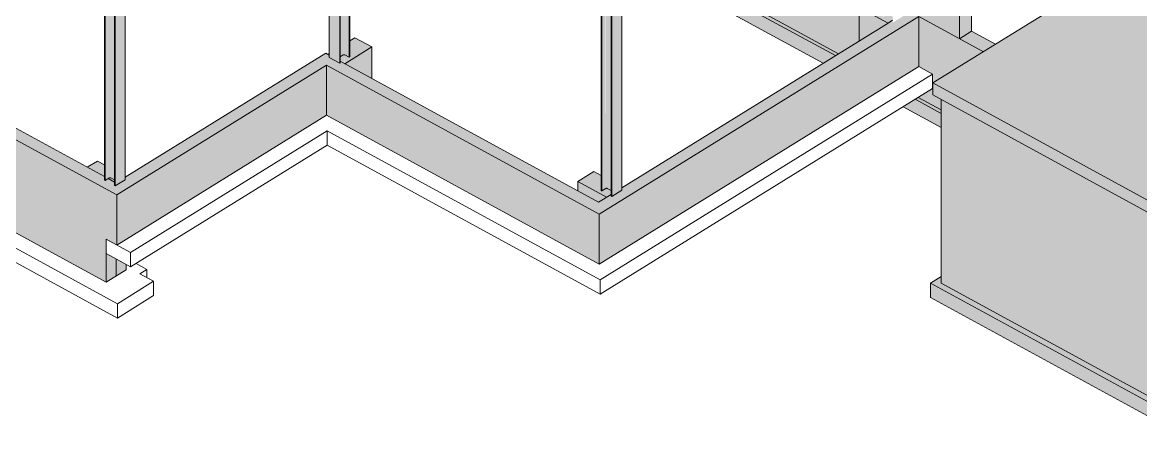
# Model space of a CAD drawing. Header units: inches. Extents: x -6914 to -1312, y -6607 to 4236.
# Drawn here: x -3058 to -2295, y 2719 to 3011 of the extents above; entities that cross this region are included whole.
import ezdxf

# ---------------------------------------------------------------- set-up
doc = ezdxf.new("R2010")
doc.units = ezdxf.units.IN
doc.header["$MEASUREMENT"] = 0
for name, color, linetype, lineweight in [('A-ROOF', 132, 'Continuous', 9), ('A-WALL', 113, 'Continuous', 9), ('S-COLS', 52, 'Continuous', 9), ('S-FNDN', 32, 'Continuous', 9)]:
    doc.layers.add(name, color=color, linetype=linetype, lineweight=lineweight)

msp = doc.modelspace()

# ---------------------------------------------------------------- hatches: boundary and pattern name
at = {"layer": 'A-ROOF'}
for color, points in [(7, [(-2252.86, 2869.75), (-1377.54, 3411.29), (-1679.05, 3575.82), (-2434.57, 3108.39), (-2316.93, 3044.2), (-2436.74, 2970.09), (-2302.02, 2896.58)]), (254, [(-2252.86, 2861.61), (-2252.86, 2869.75), (-2436.74, 2970.09), (-2436.74, 2961.95), (-2267.78, 2869.75)])]:
    msp.add_hatch(color=color, dxfattribs=at).paths.add_polyline_path(points, flags=0)
at = {"layer": 'A-WALL'}
for color, points in [(256, [(-2418.48, 3000.29), (-2418.48, 3078.42), (-2355.79, 3044.2), (-2355.79, 3020.16), (-2349.23, 3024.22), (-2349.23, 3034.12), (-2340.73, 3029.48), (-2323.92, 3039.88), (-2452.15, 3109.85), (-2452.15, 3018.66), (-2423.61, 3003.09)]), (256, [(-2418.48, 3000.29), (-2410.27, 3005.37), (-2410.27, 3073.94), (-2418.48, 3078.42), (-2418.48, 3009.85)]), (254, [(-2247.13, 2733.31), (-2247.13, 2865.16), (-2252.86, 2861.61), (-2431, 2958.82), (-2431, 2833.64), (-2247.7, 2733.62)])]:
    msp.add_hatch(color=color, dxfattribs=at).paths.add_polyline_path(points, flags=0)
at = {"layer": 'S-COLS'}
for points in [[(-2841.1, 2987.94), (-2839.02, 2989.28), (-2839.02, 3175.02), (-2844.15, 3171.85), (-2844.11, 3171.28), (-2841.1, 3169.64), (-2841.1, 2988.09)], [(-2839.02, 2989.23), (-2838.54, 2989.34), (-2838.22, 2989.3), (-2838.05, 2989.25), (-2838.05, 3081.4), (-2838.05, 3175.04), (-2838.54, 3175.13), (-2838.97, 3175.04), (-2839.02, 3175.02), (-2839.02, 2989.28)], [(-2835.03, 2987.6), (-2835.03, 3173.39), (-2838.05, 3174.96), (-2838.05, 2989.25), (-2837.92, 2989.18)], [(-2841.48, 2983.61), (-2841.48, 3169.4), (-2848.77, 3173.38), (-2848.77, 2987.59)], [(-2841.48, 2983.61), (-2841.1, 2983.85), (-2841.1, 3169.64), (-2841.48, 3169.4), (-2841.48, 2985.2)], [(-2835.03, 2987.6), (-2834.65, 2987.84), (-2834.65, 3173.63), (-2835.03, 3173.32), (-2835.03, 2990.42)], [(-3001.59, 2903.58), (-2998.75, 2905.34), (-2998.75, 3084.84), (-3001.59, 3083.09), (-3001.59, 2905.98)], [(-2998.75, 2905.34), (-2998.27, 2905.45), (-2997.93, 2905.4), (-2997.77, 2905.45), (-2997.82, 3085.41), (-2998.75, 3084.84), (-2998.75, 2905.45)], [(-2995.12, 2903.91), (-2995.12, 3081.37), (-2992.32, 3083.13), (-2992.41, 3083.74), (-2996.72, 3086.1), (-2997.77, 3085.45), (-2997.77, 2905.36)], [(-2994.72, 2899.84), (-2987.87, 2904.07), (-2987.87, 3085.39), (-2994.72, 3081.15), (-2994.72, 2901.9)], [(-2662.68, 2896.41), (-2659.85, 2898.16), (-2659.92, 3083.76), (-2662.68, 3082.05), (-2662.68, 2898.16)], [(-2659.85, 2898.16), (-2659.32, 2898.27), (-2659.03, 2898.23), (-2658.87, 2898.23), (-2658.87, 3083.82), (-2659.43, 3083.92), (-2659.7, 3083.86), (-2659.85, 3083.71), (-2659.85, 2898.27)], [(-2656.22, 2896.73), (-2656.22, 3078.53), (-2653.42, 3080.28), (-2653.5, 3080.89), (-2658.87, 3083.8), (-2658.87, 2898.18)], [(-3001.59, 2903.58), (-3001.59, 3083.09), (-3001.99, 3082.84), (-3001.99, 2903.81)], [(-2994.72, 2899.84), (-2994.72, 3081.15), (-2995.12, 3081.37), (-2995.12, 2900.06)], [(-2662.68, 2896.41), (-2662.68, 3082.05), (-2663.09, 3082.27), (-2663.09, 2896.63)], [(-2655.81, 2892.66), (-2655.81, 3078.3), (-2656.22, 3078.53), (-2656.22, 2892.88)], [(-2655.81, 2892.66), (-2648.97, 2896.89), (-2648.97, 3082.54), (-2655.81, 3078.3), (-2655.81, 2894.02)]]:
    msp.add_hatch(color=256, dxfattribs=at).paths.add_polyline_path(points, flags=0)
at = {"layer": 'S-FNDN'}
h = msp.add_hatch(color=254, dxfattribs=at)
h.paths.add_polyline_path([(-2501.14, 2990.05), (-2486.89, 2998.86), (-2486.89, 3021.68), (-2477.4, 3027.55), (-2632.21, 3112.03), (-2666.76, 3090.65), (-2657.54, 3085.81), (-2657.53, 3085.71), (-2656.24, 3086.51), (-2655.83, 3086.29), (-2655.83, 3082.44), (-2652.87, 3080.89), (-2652.51, 3080.9), (-2652.18, 3081.02), (-2649.37, 3082.76), (-2648.97, 3082.54), (-2648.97, 3070.71), (-2501.87, 2990.44)], flags=0)
h.paths.add_polyline_path([(-2676.21, 3095.62), (-2641.49, 3117.09), (-2675.06, 3135.41), (-2710.39, 3113.56), (-2678.9, 3097.03)], flags=0)
h.paths.add_polyline_path([(-2719.84, 3118.52), (-2684.35, 3140.48), (-2717.92, 3158.8), (-2754.02, 3136.46), (-2730.24, 3123.98)], flags=0)
h.paths.add_polyline_path([(-2763.47, 3141.42), (-2727.2, 3163.86), (-2760.77, 3182.18), (-2789.51, 3164.4), (-2789.51, 3155.09), (-2772.6, 3146.21)], flags=0)
h.paths.add_polyline_path([(-2789.51, 3175.21), (-2770.05, 3187.25), (-2789.51, 3197.86), (-2789.51, 3178.74)], flags=0)
h = msp.add_hatch(color=7, dxfattribs=at)
h.paths.add_polyline_path([(-2452.02, 2951.09), (-2452.02, 2956.97), (-2457.07, 2953.84)], flags=0)
h.paths.add_polyline_path([(-2511.58, 2983.59), (-2503.19, 2988.78), (-2648.97, 3068.32), (-2648.97, 3058.55), (-2531.59, 2994.5)], flags=0)
h.paths.add_polyline_path([(-2663.09, 3066.26), (-2663.09, 3067.22), (-2685.19, 3079.25), (-2685.99, 3078.76), (-2663.43, 3066.45)], flags=0)
h.paths.add_polyline_path([(-2688.68, 3080.22), (-2688.78, 3081.26), (-2727.97, 3102.68), (-2728.76, 3102.09), (-2688.7, 3080.23)], flags=0)
h.paths.add_polyline_path([(-2732.42, 3104.09), (-2732.51, 3105.16), (-2770.79, 3126.09), (-2771.7, 3125.52), (-2732.43, 3104.09)], flags=0)
h.paths.add_polyline_path([(-2776.17, 3127.96), (-2776.23, 3129.06), (-2791.57, 3137.45), (-2791.57, 3136.37), (-2776.19, 3127.98)], flags=0)
for color, points in [(7, [(-2503.19, 2988.78), (-2501.14, 2990.05), (-2648.97, 3070.71), (-2648.97, 3068.32), (-2513.69, 2994.5)]), (256, [(-3000.97, 2897.67), (-2995.12, 2901.28), (-2995.12, 2902.45), (-2999.53, 2904.86), (-3001.59, 2903.58), (-3001.99, 2903.81), (-3001.99, 2906.2), (-3252.91, 3043.12), (-3254.96, 3041.84), (-3255.37, 3042.07), (-3255.37, 3044.46), (-3259.78, 3046.86), (-3261.83, 3045.59), (-3262.24, 3045.81), (-3262.24, 3048.21), (-3266.02, 3050.27), (-3272.86, 3046.03), (-3001.59, 2898)]), (256, [(-3000.97, 2834.18), (-3000.97, 2897.67), (-3265.02, 3041.75), (-3265.02, 2978.27), (-3020, 2844.57)]), (256, [(-2664.36, 2880.58), (-2446.32, 3015.48), (-2452.15, 3018.66), (-2452.15, 3020.36), (-2456.94, 3017.39), (-2456.94, 3015.7), (-2463.79, 3011.46), (-2464.2, 3011.68), (-2464.2, 3012.91), (-2648.97, 2898.59), (-2648.97, 2896.89), (-2655.81, 2892.66), (-2656.22, 2892.88), (-2656.22, 2894.1), (-2671.65, 2884.56), (-2664.8, 2880.82)]), (256, [(-2664.36, 2846.4), (-2446.32, 2981.29), (-2446.32, 3015.48), (-2664.36, 2880.58), (-2664.36, 2850.97)]), (256, [(-2486.89, 2998.86), (-2467.3, 3010.98), (-2486.89, 3021.68), (-2486.89, 3001.13)]), (254, [(-2431, 2951.78), (-2431, 2958.82), (-2436.74, 2961.95), (-2436.74, 2970.09), (-2402.24, 2991.43), (-2446.32, 3015.48), (-2446.32, 2981.29), (-2436.84, 2976.12), (-2436.84, 2966.36), (-2446.63, 2960.3), (-2436.74, 2954.9)]), (7, [(-2402.24, 2991.43), (-2394.03, 2996.51), (-2410.27, 3005.37), (-2418.48, 3000.29), (-2407.88, 2994.5)]), (256, [(-2819.52, 2973.22), (-2819.52, 2994.65), (-2837.92, 2983.26), (-2833.98, 2981.11)]), (256, [(-2993.68, 2893.69), (-2850.6, 2982.21), (-2857.89, 2986.19), (-2987.87, 2905.77), (-2987.87, 2904.07), (-2994.72, 2899.84), (-2995.12, 2900.06), (-2995.12, 2901.28), (-3000.97, 2897.67), (-2994.12, 2893.93)]), (256, [(-2671.65, 2884.56), (-2664.8, 2888.79), (-2841.1, 2984.99), (-2841.1, 2983.85), (-2841.48, 2983.61), (-2848.77, 2987.59), (-2848.77, 2989.18), (-2851.05, 2990.42), (-2857.89, 2986.19), (-2679.41, 2888.79)]), (256, [(-2993.68, 2859.51), (-2850.6, 2948.03), (-2850.6, 2982.21), (-2993.68, 2893.69), (-2993.68, 2863.48)]), (256, [(-2671.65, 2850.38), (-2671.65, 2884.56), (-2850.6, 2982.21), (-2850.6, 2948.03), (-2721.04, 2877.33)]), (7, [(-2431, 2939.62), (-2431, 2949.38), (-2448.68, 2959.03), (-2452.02, 2956.97), (-2452.02, 2951.09), (-2436.74, 2942.75)]), (7, [(-2431, 2949.38), (-2431, 2951.78), (-2446.63, 2960.3), (-2448.68, 2959.03), (-2436.74, 2952.51)]), (256, [(-2664.8, 2888.79), (-2659.32, 2892.18), (-2678.92, 2902.87), (-2678.92, 2896.5), (-2671.65, 2892.53)]), (256, [(-2993.68, 2859.51), (-2993.68, 2893.69), (-3000.97, 2897.67), (-3000.97, 2863.48), (-2994.12, 2859.75)]), (256, [(-2664.36, 2846.4), (-2664.36, 2880.58), (-2671.65, 2884.56), (-2671.65, 2850.38), (-2665.38, 2846.96)]), (256, [(-3000.97, 2834.18), (-2994.12, 2838.42), (-2994.12, 2849.98), (-3000.97, 2853.72), (-3000.97, 2835.7)]), (256, [(-2994.12, 2838.42), (-2987.28, 2842.66), (-2987.28, 2846.25), (-2994.12, 2849.98), (-2994.12, 2844.57)]), (254, [(-2246.9, 2729.05), (-2234.57, 2736.67), (-2238.36, 2738.74), (-2247.13, 2733.31), (-2431, 2833.64), (-2431, 2838.05), (-2438.34, 2833.51), (-2247.13, 2729.18)]), (7, [(-2246.9, 2719.28), (-2246.9, 2729.05), (-2438.34, 2833.51), (-2438.34, 2823.74), (-2247.13, 2719.41)])]:
    msp.add_hatch(color=color, dxfattribs=at).paths.add_polyline_path(points, flags=0)
h = msp.add_hatch(color=256, dxfattribs=at)
h.paths.add_polyline_path([(-2467.3, 3010.98), (-2464.2, 3012.91), (-2464.2, 3015.53), (-2467.16, 3017.08), (-2467.67, 3017.02), (-2467.82, 3016.96), (-2470.66, 3015.21), (-2471.06, 3015.43), (-2471.06, 3025.79), (-2475.94, 3028.45), (-2486.89, 3021.68), (-2467.82, 3011.27)], flags=0)
h.paths.add_polyline_path([(-2456.94, 3017.39), (-2456.35, 3017.76), (-2456.94, 3018.09)], flags=0)
h = msp.add_hatch(color=256, dxfattribs=at)
h.paths.add_polyline_path([(-2837.92, 2983.26), (-2819.52, 2994.65), (-2831.19, 3001.01), (-2834.65, 2998.87), (-2834.65, 2987.84), (-2835.03, 2987.6), (-2838.22, 2989.25), (-2838.2, 2983.42), (-2838.05, 2983.33)], flags=0)
h.paths.add_polyline_path([(-2838.22, 2983.42), (-2838.22, 2989.3), (-2838.54, 2989.34), (-2838.87, 2989.28), (-2839.02, 2989.23), (-2841.1, 2987.94), (-2841.1, 2984.99), (-2838.36, 2983.5)], flags=0)
h.paths.add_polyline_path([(-2848.77, 2989.18), (-2848.77, 2990.13), (-2849.59, 2989.63)], flags=0)
h = msp.add_hatch(color=256, dxfattribs=at)
h.paths.add_polyline_path([(-2995.12, 2902.45), (-2995.12, 2903.91), (-2998.09, 2905.45), (-2998.6, 2905.39), (-2998.75, 2905.34), (-2999.53, 2904.86), (-2997.77, 2903.9)], flags=0)
h.paths.add_polyline_path([(-2987.87, 2905.77), (-2987.28, 2906.14), (-2987.87, 2906.46), (-2987.87, 2906.14)], flags=0)
h.paths.add_polyline_path([(-3001.99, 2906.2), (-3001.99, 2914.17), (-3006.87, 2916.83), (-3013.72, 2912.59), (-3003.6, 2907.07)], flags=0)
h = msp.add_hatch(color=256, dxfattribs=at)
h.paths.add_polyline_path([(-2659.32, 2892.18), (-2656.22, 2894.1), (-2656.22, 2896.73), (-2659.19, 2898.27), (-2659.7, 2898.21), (-2659.85, 2898.16), (-2662.68, 2896.41), (-2663.09, 2896.63), (-2663.09, 2906.99), (-2667.96, 2909.65), (-2678.92, 2902.87), (-2659.36, 2892.2)], flags=0)
h.paths.add_polyline_path([(-2648.97, 2898.59), (-2648.37, 2898.96), (-2648.97, 2899.28)], flags=0)

# ---------------------------------------------------------------- linework, layer by layer
at = {"layer": 'A-ROOF'}
for p, q in [((-2436.74, 2970.09), (-2316.93, 3044.2)), ((-2436.74, 2970.09), (-2436.74, 2961.95)), ((-2252.86, 2869.75), (-2436.74, 2970.09)), ((-2436.74, 2961.95), (-2252.86, 2861.61))]:
    msp.add_line(p, q, dxfattribs=at)
at = {"layer": 'A-WALL'}
for p, q in [((-2418.48, 3000.29), (-2418.48, 3078.42)), ((-2410.27, 3073.94), (-2410.27, 3005.37)), ((-2410.27, 3005.37), (-2418.48, 3000.29)), ((-2431, 2958.82), (-2431, 2833.64)), ((-2431, 2833.64), (-2247.13, 2733.31))]:
    msp.add_line(p, q, dxfattribs=at)
at = {"layer": 'S-COLS'}
for p, q in [((-2848.77, 3173.38), (-2848.77, 2987.59)), ((-2841.48, 2983.61), (-2841.48, 3169.4)), ((-2841.1, 3169.64), (-2841.1, 2983.85)), ((-2835.03, 3173.39), (-2835.03, 2987.6)), ((-2834.65, 3173.63), (-2834.65, 2987.84)), ((-2987.87, 2904.07), (-2987.87, 3085.39)), ((-3001.99, 2903.81), (-3001.99, 3082.84)), ((-3001.59, 2903.58), (-3001.59, 3083.09)), ((-2995.12, 2900.06), (-2995.12, 3081.37)), ((-2994.72, 2899.84), (-2994.72, 3081.15)), ((-2663.09, 2896.63), (-2663.09, 3082.27)), ((-2662.68, 2896.41), (-2662.68, 3082.05)), ((-2656.22, 2892.88), (-2656.22, 3078.53)), ((-2655.81, 2892.66), (-2655.81, 3078.3)), ((-2648.97, 2896.89), (-2648.97, 3082.54)), ((-2841.48, 2983.61), (-2848.77, 2987.59)), ((-2839.02, 2989.23), (-2841.1, 2987.94)), ((-2835.03, 2987.6), (-2838.05, 2989.25)), ((-2834.65, 2987.84), (-2835.03, 2987.6)), ((-2841.1, 2983.85), (-2841.48, 2983.61)), ((-3001.59, 2903.58), (-3001.99, 2903.81)), ((-2998.75, 2905.34), (-3001.59, 2903.58)), ((-2995.12, 2903.91), (-2997.77, 2905.36)), ((-2994.72, 2899.84), (-2995.12, 2900.06)), ((-2987.87, 2904.07), (-2994.72, 2899.84)), ((-2662.68, 2896.41), (-2663.09, 2896.63)), ((-2659.85, 2898.16), (-2662.68, 2896.41)), ((-2656.22, 2896.73), (-2658.87, 2898.18)), ((-2655.81, 2892.66), (-2656.22, 2892.88)), ((-2648.97, 2896.89), (-2655.81, 2892.66))]:
    msp.add_line(p, q, dxfattribs=at)
for points in [[(-2838.05, 2989.25, 0), (-2838.36, 2989.34, 0), (-2838.72, 2989.34, 0), (-2839.02, 2989.23, 0)], [(-2997.77, 2905.36, 0), (-2998.09, 2905.45, 0), (-2998.45, 2905.45, 0), (-2998.75, 2905.34, 0)], [(-2658.87, 2898.18, 0), (-2659.19, 2898.27, 0), (-2659.54, 2898.27, 0), (-2659.85, 2898.16, 0)]]:
    msp.add_polyline3d(points, dxfattribs=at)
at = {"layer": 'S-FNDN'}
for p, q in [((-2648.97, 3070.71), (-2501.14, 2990.05)), ((-2648.97, 3068.32), (-2503.19, 2988.78)), ((-2511.58, 2983.59), (-2648.97, 3058.55)), ((-2993.68, 2893.69), (-3265.02, 3041.75)), ((-3239.13, 3035.6), (-3001.99, 2906.2)), ((-2446.32, 3015.48), (-2664.36, 2880.58)), ((-2467.3, 3010.98), (-2486.89, 3021.68)), ((-2486.89, 3021.68), (-2486.89, 2998.86)), ((-2446.32, 2981.29), (-2446.32, 3015.48)), ((-2402.24, 2991.43), (-2446.32, 3015.48)), ((-2648.97, 2898.59), (-2467.3, 3010.98)), ((-2467.3, 3010.98), (-2464.2, 3012.91)), ((-2834.65, 2998.87), (-2831.19, 3001.01)), ((-2831.19, 3001.01), (-2819.52, 2994.65)), ((-2410.27, 3005.37), (-2394.03, 2996.51)), ((-2819.52, 2994.65), (-2837.92, 2983.26)), ((-2819.52, 2973.22), (-2819.52, 2994.65)), ((-2987.87, 2905.77), (-2851.05, 2990.42)), ((-2851.05, 2990.42), (-2848.77, 2989.18)), ((-2849.59, 2989.63), (-2848.77, 2990.13)), ((-2849.59, 2989.63), (-2848.77, 2989.18)), ((-2841.1, 2984.99), (-2664.8, 2888.79)), ((-2841.1, 2984.99), (-2837.92, 2983.26)), ((-3265.02, 2978.27), (-3000.97, 2834.18)), ((-2850.6, 2982.21), (-2993.68, 2893.69)), ((-2664.36, 2880.58), (-2850.6, 2982.21)), ((-2850.6, 2948.03), (-2850.6, 2982.21)), ((-2664.36, 2846.4), (-2446.32, 2981.29)), ((-2446.32, 2981.29), (-2436.84, 2976.12)), ((-2663.78, 2835.72), (-2436.84, 2976.12)), ((-2436.84, 2976.12), (-2436.84, 2966.36)), ((-3259.96, 2965.15), (-2993.1, 2819.53)), ((-2663.78, 2825.96), (-2436.84, 2966.36)), ((-3259.96, 2955.38), (-2993.1, 2809.76)), ((-2431, 2939.62), (-2457.07, 2953.84)), ((-2448.68, 2959.03), (-2431, 2949.38)), ((-2446.63, 2960.3), (-2431, 2951.78)), ((-2993.68, 2859.51), (-2850.6, 2948.03)), ((-2850.6, 2948.03), (-2664.36, 2846.4)), ((-2984.2, 2854.34), (-2850.02, 2937.35)), ((-2850.02, 2937.35), (-2663.78, 2835.72)), ((-2850.02, 2937.35), (-2850.02, 2927.58)), ((-2984.2, 2844.57), (-2850.02, 2927.58)), ((-2850.02, 2927.58), (-2663.78, 2825.96)), ((-3013.72, 2912.59), (-3006.87, 2916.83)), ((-3006.87, 2916.83), (-3001.99, 2914.17)), ((-2678.92, 2902.87), (-2667.96, 2909.65)), ((-2667.96, 2909.65), (-2663.09, 2906.99)), ((-2999.53, 2904.86), (-2995.12, 2902.45)), ((-2987.87, 2906.46), (-2987.28, 2906.14)), ((-2659.32, 2892.18), (-2678.92, 2902.87)), ((-2678.92, 2902.87), (-2678.92, 2896.5)), ((-2993.68, 2893.69), (-2993.68, 2859.51)), ((-2664.8, 2888.79), (-2656.22, 2894.1)), ((-2648.97, 2899.28), (-2648.37, 2898.96)), ((-2664.36, 2880.58), (-2664.36, 2846.4)), ((-2984.2, 2854.34), (-3000.97, 2863.48)), ((-3000.97, 2863.48), (-3000.97, 2834.18)), ((-2984.2, 2844.57), (-2984.2, 2854.34)), ((-3000.97, 2853.72), (-2984.2, 2844.57)), ((-2994.12, 2849.98), (-2994.12, 2838.42)), ((-2973.14, 2842.91), (-2980.44, 2846.9)), ((-2987.28, 2842.66), (-3000.97, 2834.18)), ((-2987.28, 2846.25), (-2987.28, 2842.66)), ((-2973.14, 2842.91), (-2977.93, 2839.95)), ((-2968.46, 2834.78), (-2977.93, 2839.95)), ((-2973.14, 2837.33), (-2973.14, 2842.91)), ((-2968.46, 2834.78), (-2993.1, 2819.53)), ((-2968.46, 2825.01), (-2968.46, 2834.78)), ((-2663.78, 2825.96), (-2663.78, 2835.72)), ((-2431, 2838.05), (-2438.34, 2833.51)), ((-2438.34, 2833.51), (-2246.9, 2729.05)), ((-2438.34, 2833.51), (-2438.34, 2823.74)), ((-2993.1, 2809.76), (-2968.46, 2825.01)), ((-2246.9, 2719.28), (-2438.34, 2823.74)), ((-2993.1, 2819.53), (-2993.1, 2809.76))]:
    msp.add_line(p, q, dxfattribs=at)

doc.saveas('drawing.dxf')
